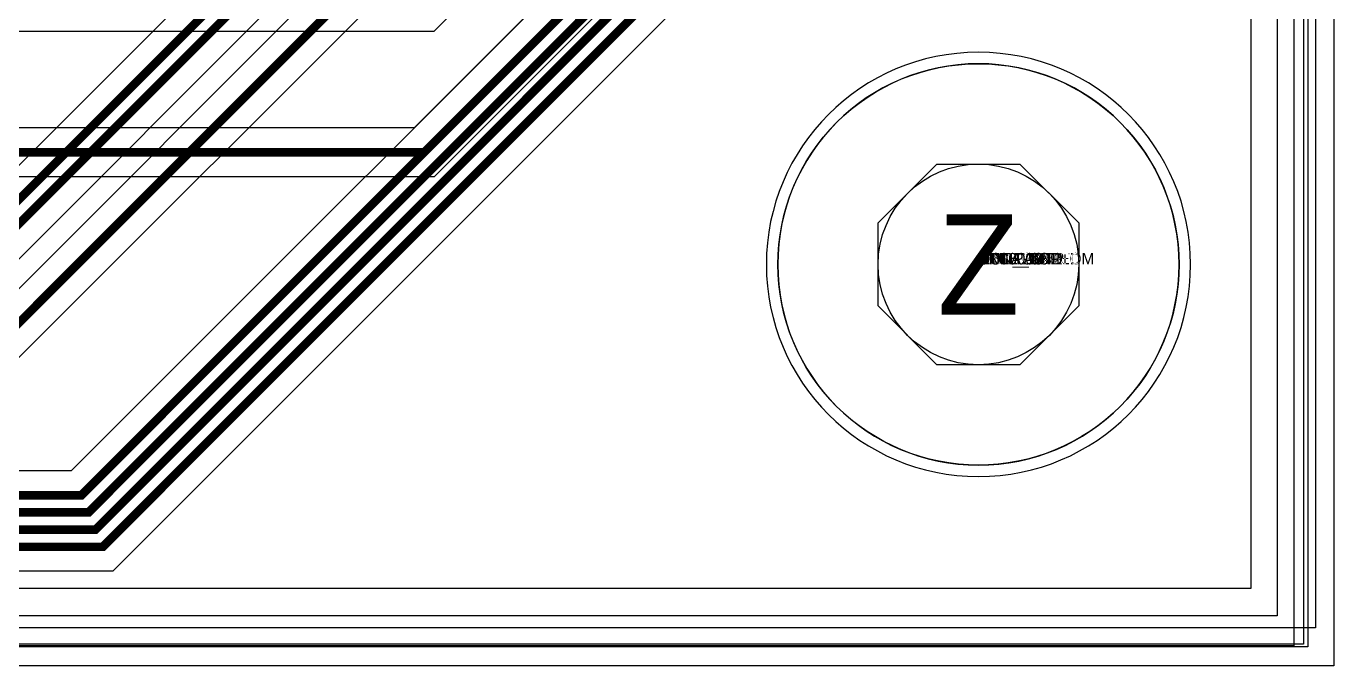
# Model space of a CAD drawing. Extents: x 0 to 323, y 0 to 320.
# Drawn here: x 167.39 to 190.2, y 0 to 11.15 of the extents above; entities that cross this region are included whole.
import ezdxf
from ezdxf.enums import TextEntityAlignment as Align

# ---------------------------------------------------------------- set-up
doc = ezdxf.new("R2010")
doc.units = 0
doc.header["$MEASUREMENT"] = 0
doc.layers.get('0').update_dxf_attribs({"linetype": 'CONTINUOUS'})
for name, color, linetype in [('BOARD_GEOMETRY_OUTLINE', 1, 'CONTINUOUS'), ('CDN_FIGURES', 7, 'CONTINUOUS'), ('ETCH_BOTTOM', 7, 'CONTINUOUS'), ('ETCH_GND', 3, 'CONTINUOUS'), ('ETCH_INT1', 4, 'CONTINUOUS'), ('ETCH_INT2', 5, 'CONTINUOUS'), ('ETCH_PWR', 6, 'CONTINUOUS'), ('ETCH_TOP', 2, 'CONTINUOUS'), ('MANUFACTURING_NCLEGEND-1-6', 8, 'CONTINUOUS'), ('ROUTE_KEEPOUT_ALL', 19, 'CONTINUOUS')]:
    doc.layers.add(name, color=color, linetype=linetype)

# ---------------------------------------------------------------- blocks, each defined once
blk = doc.blocks.new('PAD_INFO')
for tag in ['SHAPE_TYPE', 'PAD_HEIGHT', 'PAD_LAYER', 'PAD_TYPE', 'PAD_WIDTH']:
    blk.add_attdef(tag, (0, 0), '', height=0.2)
at = {"flags": 2}
blk.add_attdef('CDN_TYPE', (0, 0), '', height=0.2, dxfattribs=at)
blk = doc.blocks.new('DRILL_INFO')
at = {"flags": 2}
blk.add_attdef('CDN_TYPE', (0, 0), '', height=0.2, dxfattribs=at)
for tag in ['FSHAPE', 'FCHAR', 'DRILL_HEIGHT', 'DIAMETER', 'PLATED', 'DRILL_WIDTH']:
    blk.add_attdef(tag, (0, 0), '', height=0.2)
blk = doc.blocks.new('HL3500UN')
at = {"layer": 'ETCH_BOTTOM'}
blk.add_circle((0, 0), 1.75, dxfattribs=at)
at = {"layer": 'ETCH_GND'}
blk.add_circle((0, 0), 1.75, dxfattribs=at)
at = {"layer": 'ETCH_INT1'}
blk.add_circle((0, 0), 1.75, dxfattribs=at)
at = {"layer": 'ETCH_INT2'}
blk.add_circle((0, 0), 1.75, dxfattribs=at)
at = {"layer": 'ETCH_PWR'}
blk.add_circle((0, 0), 1.75, dxfattribs=at)
at = {"layer": 'ETCH_TOP'}
blk.add_circle((0, 0), 1.75, dxfattribs=at)
ref = blk.add_blockref('PAD_INFO', (0, 0))
ref.add_attrib('PAD_LAYER', 'ETCH_TOP', (0, 0), dxfattribs={"height": 0.2})
ref.add_attrib('SHAPE_TYPE', 'NULL', (0, 0), dxfattribs={"height": 0.2})
ref.add_attrib('PAD_TYPE', 'ANTIPAD', (0, 0), dxfattribs={"height": 0.2})
ref.add_attrib('PAD_WIDTH', '0.000000', (0, 0), dxfattribs={"height": 0.2})
ref.add_attrib('PAD_HEIGHT', '0.000000', (0, 0), dxfattribs={"height": 0.2})
ref = blk.add_blockref('PAD_INFO', (0, 0))
ref.add_attrib('PAD_LAYER', 'ETCH_GND', (0, 0), dxfattribs={"height": 0.2})
ref.add_attrib('SHAPE_TYPE', 'NULL', (0, 0), dxfattribs={"height": 0.2})
ref.add_attrib('PAD_TYPE', 'ANTIPAD', (0, 0), dxfattribs={"height": 0.2})
ref.add_attrib('PAD_WIDTH', '0.000000', (0, 0), dxfattribs={"height": 0.2})
ref.add_attrib('PAD_HEIGHT', '0.000000', (0, 0), dxfattribs={"height": 0.2})
ref = blk.add_blockref('PAD_INFO', (0, 0))
ref.add_attrib('PAD_LAYER', 'ETCH_INT1', (0, 0), dxfattribs={"height": 0.2})
ref.add_attrib('SHAPE_TYPE', 'NULL', (0, 0), dxfattribs={"height": 0.2})
ref.add_attrib('PAD_TYPE', 'ANTIPAD', (0, 0), dxfattribs={"height": 0.2})
ref.add_attrib('PAD_WIDTH', '0.000000', (0, 0), dxfattribs={"height": 0.2})
ref.add_attrib('PAD_HEIGHT', '0.000000', (0, 0), dxfattribs={"height": 0.2})
ref = blk.add_blockref('PAD_INFO', (0, 0))
ref.add_attrib('PAD_LAYER', 'ETCH_INT2', (0, 0), dxfattribs={"height": 0.2})
ref.add_attrib('SHAPE_TYPE', 'NULL', (0, 0), dxfattribs={"height": 0.2})
ref.add_attrib('PAD_TYPE', 'ANTIPAD', (0, 0), dxfattribs={"height": 0.2})
ref.add_attrib('PAD_WIDTH', '0.000000', (0, 0), dxfattribs={"height": 0.2})
ref.add_attrib('PAD_HEIGHT', '0.000000', (0, 0), dxfattribs={"height": 0.2})
ref = blk.add_blockref('PAD_INFO', (0, 0))
ref.add_attrib('PAD_LAYER', 'ETCH_PWR', (0, 0), dxfattribs={"height": 0.2})
ref.add_attrib('SHAPE_TYPE', 'NULL', (0, 0), dxfattribs={"height": 0.2})
ref.add_attrib('PAD_TYPE', 'ANTIPAD', (0, 0), dxfattribs={"height": 0.2})
ref.add_attrib('PAD_WIDTH', '0.000000', (0, 0), dxfattribs={"height": 0.2})
ref.add_attrib('PAD_HEIGHT', '0.000000', (0, 0), dxfattribs={"height": 0.2})
ref = blk.add_blockref('PAD_INFO', (0, 0))
ref.add_attrib('PAD_LAYER', 'ETCH_BOTTOM', (0, 0), dxfattribs={"height": 0.2})
ref.add_attrib('SHAPE_TYPE', 'NULL', (0, 0), dxfattribs={"height": 0.2})
ref.add_attrib('PAD_TYPE', 'ANTIPAD', (0, 0), dxfattribs={"height": 0.2})
ref.add_attrib('PAD_WIDTH', '0.000000', (0, 0), dxfattribs={"height": 0.2})
ref.add_attrib('PAD_HEIGHT', '0.000000', (0, 0), dxfattribs={"height": 0.2})
ref = blk.add_blockref('PAD_INFO', (0, 0))
ref.add_attrib('PAD_LAYER', 'ETCH_TOP', (0, 0), dxfattribs={"height": 0.2})
ref.add_attrib('SHAPE_TYPE', 'NULL', (0, 0), dxfattribs={"height": 0.2})
ref.add_attrib('PAD_TYPE', 'THERMAL', (0, 0), dxfattribs={"height": 0.2})
ref.add_attrib('PAD_WIDTH', '0.000000', (0, 0), dxfattribs={"height": 0.2})
ref.add_attrib('PAD_HEIGHT', '0.000000', (0, 0), dxfattribs={"height": 0.2})
ref = blk.add_blockref('PAD_INFO', (0, 0))
ref.add_attrib('PAD_LAYER', 'ETCH_GND', (0, 0), dxfattribs={"height": 0.2})
ref.add_attrib('SHAPE_TYPE', 'NULL', (0, 0), dxfattribs={"height": 0.2})
ref.add_attrib('PAD_TYPE', 'THERMAL', (0, 0), dxfattribs={"height": 0.2})
ref.add_attrib('PAD_WIDTH', '0.000000', (0, 0), dxfattribs={"height": 0.2})
ref.add_attrib('PAD_HEIGHT', '0.000000', (0, 0), dxfattribs={"height": 0.2})
ref = blk.add_blockref('PAD_INFO', (0, 0))
ref.add_attrib('PAD_LAYER', 'ETCH_INT1', (0, 0), dxfattribs={"height": 0.2})
ref.add_attrib('SHAPE_TYPE', 'NULL', (0, 0), dxfattribs={"height": 0.2})
ref.add_attrib('PAD_TYPE', 'THERMAL', (0, 0), dxfattribs={"height": 0.2})
ref.add_attrib('PAD_WIDTH', '0.000000', (0, 0), dxfattribs={"height": 0.2})
ref.add_attrib('PAD_HEIGHT', '0.000000', (0, 0), dxfattribs={"height": 0.2})
ref = blk.add_blockref('PAD_INFO', (0, 0))
ref.add_attrib('PAD_LAYER', 'ETCH_INT2', (0, 0), dxfattribs={"height": 0.2})
ref.add_attrib('SHAPE_TYPE', 'NULL', (0, 0), dxfattribs={"height": 0.2})
ref.add_attrib('PAD_TYPE', 'THERMAL', (0, 0), dxfattribs={"height": 0.2})
ref.add_attrib('PAD_WIDTH', '0.000000', (0, 0), dxfattribs={"height": 0.2})
ref.add_attrib('PAD_HEIGHT', '0.000000', (0, 0), dxfattribs={"height": 0.2})
ref = blk.add_blockref('PAD_INFO', (0, 0))
ref.add_attrib('PAD_LAYER', 'ETCH_PWR', (0, 0), dxfattribs={"height": 0.2})
ref.add_attrib('SHAPE_TYPE', 'NULL', (0, 0), dxfattribs={"height": 0.2})
ref.add_attrib('PAD_TYPE', 'THERMAL', (0, 0), dxfattribs={"height": 0.2})
ref.add_attrib('PAD_WIDTH', '0.000000', (0, 0), dxfattribs={"height": 0.2})
ref.add_attrib('PAD_HEIGHT', '0.000000', (0, 0), dxfattribs={"height": 0.2})
ref = blk.add_blockref('PAD_INFO', (0, 0))
ref.add_attrib('PAD_LAYER', 'ETCH_BOTTOM', (0, 0), dxfattribs={"height": 0.2})
ref.add_attrib('SHAPE_TYPE', 'NULL', (0, 0), dxfattribs={"height": 0.2})
ref.add_attrib('PAD_TYPE', 'THERMAL', (0, 0), dxfattribs={"height": 0.2})
ref.add_attrib('PAD_WIDTH', '0.000000', (0, 0), dxfattribs={"height": 0.2})
ref.add_attrib('PAD_HEIGHT', '0.000000', (0, 0), dxfattribs={"height": 0.2})
ref = blk.add_blockref('DRILL_INFO', (0, 0))
ref.add_attrib('DIAMETER', '3.500000', (0, 0), dxfattribs={"height": 0.2})
ref.add_attrib('PLATED', 'NON_PLATED', (0, 0), dxfattribs={"height": 0.2})
ref.add_attrib('FSHAPE', 'OCTAGON', (0, 0), dxfattribs={"height": 0.2})
ref.add_attrib('FCHAR', 'Z', (0, 0), dxfattribs={"height": 0.2})
ref.add_attrib('DRILL_WIDTH', '3.500000', (0, 0), dxfattribs={"height": 0.2})
ref.add_attrib('DRILL_HEIGHT', '3.500000', (0, 0), dxfattribs={"height": 0.2})
ref = blk.add_blockref('PAD_INFO', (0, 0))
ref.add_attrib('PAD_LAYER', 'ETCH_TOP', (0, 0), dxfattribs={"height": 0.2})
ref.add_attrib('SHAPE_TYPE', 'CIRCLE', (0, 0), dxfattribs={"height": 0.2})
ref.add_attrib('PAD_TYPE', 'REGULAR', (0, 0), dxfattribs={"height": 0.2})
ref.add_attrib('PAD_WIDTH', '3.500000', (0, 0), dxfattribs={"height": 0.2})
ref.add_attrib('PAD_HEIGHT', '3.500000', (0, 0), dxfattribs={"height": 0.2})
ref = blk.add_blockref('PAD_INFO', (0, 0))
ref.add_attrib('PAD_LAYER', 'ETCH_GND', (0, 0), dxfattribs={"height": 0.2})
ref.add_attrib('SHAPE_TYPE', 'CIRCLE', (0, 0), dxfattribs={"height": 0.2})
ref.add_attrib('PAD_TYPE', 'REGULAR', (0, 0), dxfattribs={"height": 0.2})
ref.add_attrib('PAD_WIDTH', '3.500000', (0, 0), dxfattribs={"height": 0.2})
ref.add_attrib('PAD_HEIGHT', '3.500000', (0, 0), dxfattribs={"height": 0.2})
ref = blk.add_blockref('PAD_INFO', (0, 0))
ref.add_attrib('PAD_LAYER', 'ETCH_INT1', (0, 0), dxfattribs={"height": 0.2})
ref.add_attrib('SHAPE_TYPE', 'CIRCLE', (0, 0), dxfattribs={"height": 0.2})
ref.add_attrib('PAD_TYPE', 'REGULAR', (0, 0), dxfattribs={"height": 0.2})
ref.add_attrib('PAD_WIDTH', '3.500000', (0, 0), dxfattribs={"height": 0.2})
ref.add_attrib('PAD_HEIGHT', '3.500000', (0, 0), dxfattribs={"height": 0.2})
ref = blk.add_blockref('PAD_INFO', (0, 0))
ref.add_attrib('PAD_LAYER', 'ETCH_INT2', (0, 0), dxfattribs={"height": 0.2})
ref.add_attrib('SHAPE_TYPE', 'CIRCLE', (0, 0), dxfattribs={"height": 0.2})
ref.add_attrib('PAD_TYPE', 'REGULAR', (0, 0), dxfattribs={"height": 0.2})
ref.add_attrib('PAD_WIDTH', '3.500000', (0, 0), dxfattribs={"height": 0.2})
ref.add_attrib('PAD_HEIGHT', '3.500000', (0, 0), dxfattribs={"height": 0.2})
ref = blk.add_blockref('PAD_INFO', (0, 0))
ref.add_attrib('PAD_LAYER', 'ETCH_PWR', (0, 0), dxfattribs={"height": 0.2})
ref.add_attrib('SHAPE_TYPE', 'CIRCLE', (0, 0), dxfattribs={"height": 0.2})
ref.add_attrib('PAD_TYPE', 'REGULAR', (0, 0), dxfattribs={"height": 0.2})
ref.add_attrib('PAD_WIDTH', '3.500000', (0, 0), dxfattribs={"height": 0.2})
ref.add_attrib('PAD_HEIGHT', '3.500000', (0, 0), dxfattribs={"height": 0.2})
ref = blk.add_blockref('PAD_INFO', (0, 0))
ref.add_attrib('PAD_LAYER', 'ETCH_BOTTOM', (0, 0), dxfattribs={"height": 0.2})
ref.add_attrib('SHAPE_TYPE', 'CIRCLE', (0, 0), dxfattribs={"height": 0.2})
ref.add_attrib('PAD_TYPE', 'REGULAR', (0, 0), dxfattribs={"height": 0.2})
ref.add_attrib('PAD_WIDTH', '3.500000', (0, 0), dxfattribs={"height": 0.2})
ref.add_attrib('PAD_HEIGHT', '3.500000', (0, 0), dxfattribs={"height": 0.2})
for tag in ['CDN_TYPE', 'PIN']:
    blk.add_attdef(tag, (0, 0), '', height=0.2)
at = {"flags": 2}
for tag in ['PSTKNAME', 'BBV']:
    blk.add_attdef(tag, (0, 0), '', height=0.2, dxfattribs=at)
blk = doc.blocks.new('F_3500_7CIRC')
at = {"layer": 'ROUTE_KEEPOUT_ALL'}
blk.add_lwpolyline([(0, 3.5, -0.414214), (3.5, 0, -0.414214), (0, -3.5, -0.414214), (-3.5, 0, -0.414214), (0, 3.5)], format="xyb", close=True, dxfattribs=at)
at = {"layer": 'ETCH_TOP'}
ref = blk.add_blockref('HL3500UN', (0, 0), dxfattribs=at)
ref.add_attrib('CDN_TYPE', 'PIN', (0, 0), dxfattribs={"height": 0.2})
at = {"flags": 2}
for tag in ['SYMBOL_TYPE', 'CDN_TYPE', 'REFDES']:
    blk.add_attdef(tag, (0, 0), '', height=0.2, dxfattribs=at)
blk = doc.blocks.new('FIGURE_OCT')
at = {"layer": 'CDN_FIGURES'}
blk.add_lwpolyline([(-0.5, -0.2071), (-0.5, 0.2071), (-0.2071, 0.5), (0.2071, 0.5), (0.5, 0.2071), (0.5, -0.2071), (0.2071, -0.5), (-0.2071, -0.5)], close=True, dxfattribs=at)

msp = doc.modelspace()

# ---------------------------------------------------------------- linework, layer by layer
at = {"layer": 'BOARD_GEOMETRY_OUTLINE'}
msp.add_lwpolyline([(0, 116.6), (0, 118.2), (190.2, 118.2), (190.2, 0), (0, 0), (0, 118.2)], dxfattribs=at)
at = {"layer": 'ETCH_BOTTOM'}
msp.add_lwpolyline([(0.135, 0.375), (0.135, 117.746), (189.669, 117.746), (189.669, 0.375)], close=True, dxfattribs=at)
msp.add_lwpolyline([(184, 10.7, 1), (184, 3.3, 1)], format="xyb", close=True, dxfattribs=at)
at = {"layer": 'ETCH_GND'}
msp.add_lwpolyline([(189.5, 0.35), (0.1, 0.35), (0.1, 117.55), (189.5, 117.55)], close=True, dxfattribs=at)
msp.add_lwpolyline([(187.5, 7, 1), (180.5, 7, 1)], format="xyb", close=True, dxfattribs=at)
at = {"layer": 'ETCH_INT1'}
msp.add_lwpolyline([(189.747, 0.331), (0.416, 0.331), (0.416, 117.577), (189.747, 117.577)], close=True, dxfattribs=at)
msp.add_lwpolyline([(187.5, 7, 1), (180.5, 7, 1)], format="xyb", close=True, dxfattribs=at)
at = {"layer": 'ETCH_INT2'}
msp.add_lwpolyline([(189.88, 0.665), (0.485, 0.665), (0.485, 117.596), (189.88, 117.596)], close=True, dxfattribs=at)
for points, format in [([(107.794, 9.799, 0.15, 0.15, 0), (115.518, 2.075, 0.15, 0.15, 0), (168.724, 2.075, 0.15, 0.15, 0), (180.77, 14.121, 0.15, 0.15, 0), (180.77, 47.526, 0.15, 0.15, 0), (178.886, 49.41, 0.15, 0.15, 0), (178.314, 49.41, 0.15, 0.15, 0), (177.214, 50.51, 0.15, 0.15, 0), (176.23, 50.51, 0.15, 0.15, 0)], "xyseb"), ([(107.718, 11.025, 0.15, 0.15, 0), (116.368, 2.375, 0.15, 0.15, 0), (168.599, 2.375, 0.15, 0.15, 0), (180.47, 14.246, 0.15, 0.15, 0), (180.47, 42.746, 0.15, 0.15, 0), (178.886, 44.33, 0.15, 0.15, 0), (178.314, 44.33, 0.15, 0.15, 0), (177.214, 45.43, 0.15, 0.15, 0), (176.23, 45.43, 0.15, 0.15, 0)], "xyseb"), ([(109.057, 16.105, 0.15, 0.15, 0), (114.892, 16.105, 0.15, 0.15, 0), (127.122, 3.875, 0.15, 0.15, 0), (163.006, 3.875, 0.15, 0.15, 0), (173.6, 14.469, 0.15, 0.15, 0), (173.6, 34.196, 0.15, 0.15, 0), (175.774, 36.37, 0.15, 0.15, 0), (177.33, 36.37, 0.15, 0.15, 0), (178.77, 37.81, 0.15, 0.15, 0)], "xyseb"), ([(107.718, 12.295, 0.15, 0.15, 0), (111.368, 12.295, 0.15, 0.15, 0), (120.988, 2.675, 0.15, 0.15, 0), (168.475, 2.675, 0.15, 0.15, 0), (180.17, 14.37, 0.15, 0.15, 0), (180.17, 32.886, 0.15, 0.15, 0), (178.886, 34.17, 0.15, 0.15, 0), (178.314, 34.17, 0.15, 0.15, 0), (177.214, 35.27, 0.15, 0.15, 0), (176.23, 35.27, 0.15, 0.15, 0)], "xyseb"), ([(115.068, 16.53), (127.298, 4.3), (158.901, 4.3, 0.569164), (158.99, 4.45, -1.683132), (161.01, 4.45, 0.569164), (161.099, 4.3), (161.441, 4.3, 0.569164), (161.53, 4.45, -1.111956), (163.643, 5.325, 0.569037), (163.812, 5.282), (173.175, 14.645), (173.175, 34.372)], "xyb"), ([(164.03, 3.873), (174.875, 14.719), (174.875, 23.154), (175.794, 24.072), (175.824, 24.061, 4.731017), (175.18, 24.704), (175.192, 24.674), (174.198, 23.679, -0.668179), (174.025, 23.751), (174.025, 34.02)], "xyb"), ([(107.769, 13.565, 0.15, 0.15, 0), (110.522, 13.565, 0.15, 0.15, 0), (121.112, 2.975, 0.15, 0.15, 0), (168.351, 2.975, 0.15, 0.15, 0), (179.87, 14.494, 0.15, 0.15, 0), (179.87, 31.63, 0.15, 0.15, 0), (178.77, 32.73, 0.15, 0.15, 0)], "xyseb"), ([(179.445, 26.566), (179.445, 26.194, -0.564928), (179.296, 26.105, 1.660315), (179.296, 24.116, -0.564928), (179.445, 24.026), (179.445, 23.654, -0.564928), (179.296, 23.564, 1.660315), (179.296, 21.576, -0.564928), (179.445, 21.486), (179.445, 21.114, -0.564928), (179.296, 21.024, 1.660315), (179.296, 19.035, -0.564928), (179.445, 18.946), (179.445, 18.574, -0.564928), (179.296, 18.485, 1.660315), (179.296, 16.495, -0.564928), (179.445, 16.406), (179.445, 16.034, -0.564928), (179.296, 15.944, 1.098587), (178.439, 13.875, -0.565325), (178.481, 13.706), (168.175, 3.4), (165.526, 3.4, -0.668179)], "xyb"), ([(176.23, 25.11, 0.15, 0.15, 0), (174.45, 23.33, 0.15, 0.15, 0), (174.45, 14.895, 0.15, 0.15, 0), (163.13, 3.575, 0.15, 0.15, 0), (123.407, 3.575, 0.15, 0.15, 0), (111.532, 15.45, 0.15, 0.15, 0), (108.899, 15.45, 0.15, 0.15, 0), (108.482, 15.867, 0.15, 0.15, 0), (108.482, 16.782, 0.15, 0.15, 0), (108.931, 17.231, 0.15, 0.15, 0), (108.931, 17.375, 0.15, 0.15, 0)], "xyseb"), ([(165.454, 3.573), (175.794, 13.912), (175.824, 13.9, 4.731017), (175.18, 14.544), (175.192, 14.514), (164.379, 3.7)], "xyb"), ([(107.693, 14.835, 0.15, 0.15, 0), (109.677, 14.835, 0.15, 0.15, 0), (121.237, 3.275, 0.15, 0.15, 0), (164.555, 3.275, 0.15, 0.15, 0), (176.23, 14.95, 0.15, 0.15, 0)], "xyseb")]:
    msp.add_lwpolyline(points, format=format, dxfattribs=at)
msp.add_lwpolyline([(181.195, 47.702), (181.195, 13.945), (168.9, 1.65), (115.342, 1.65)], dxfattribs=at)
msp.add_lwpolyline([(187.7, 7, 1), (180.3, 7, 1)], format="xyb", close=True, dxfattribs=at)
at = {"layer": 'ETCH_PWR'}
msp.add_lwpolyline([(0.25, 117.35), (188.75, 117.35), (188.75, 1.35), (58.65, 1.35)], dxfattribs=at)
msp.add_lwpolyline([(184, 10.5, 1), (184, 3.5, 1)], format="xyb", close=True, dxfattribs=at)
at = {"layer": 'ETCH_TOP'}
msp.add_lwpolyline([(189.211, 64.091), (189.211, 0.874), (79.377, 0.874)], dxfattribs=at)
for points, format in [([(121.691, 9.778, 0.15, 0.15, 0), (158.711, 9.778, 0.15, 0.15, 0), (159.534, 8.955, 0.15, 0.15, 0), (174.331, 8.955, 0.15, 0.15, 0), (180.17, 14.794, 0.15, 0.15, 0), (180.17, 37.966, 0.15, 0.15, 0), (179.226, 38.91, 0.15, 0.15, 0), (177.67, 38.91, 0.15, 0.15, 0), (176.23, 40.35, 0.15, 0.15, 0)], "xyseb"), ([(180.595, 38.142), (180.595, 14.618), (174.507, 8.53), (163.421, 8.53, 0.669693), (163.35, 8.357, -2.427924), (161.73, 8.357, 0.669693), (161.659, 8.53), (160.881, 8.53, 0.669693), (160.81, 8.357, -2.634574), (159.286, 8.442, 0.448395), (159.295, 8.593), (158.535, 9.353), (122.976, 9.353)], "xyb")]:
    msp.add_lwpolyline(points, format=format, dxfattribs=at)
for points in [[(163.639, 9.38, -0.569164), (163.55, 9.53, 0.333612), (163.35, 10.896, -0.669693), (163.421, 11.07), (174.507, 11.07), (177.72, 14.283, -0.455399), (177.872, 14.272, 0.157593), (178.439, 13.875, -0.565325), (178.481, 13.706), (174.155, 9.38)], [(184, 10.7, 1), (184, 3.3, 1)]]:
    msp.add_lwpolyline(points, format="xyb", close=True, dxfattribs=at)

# ---------------------------------------------------------------- block references
msp.add_blockref('F_3500_7CIRC', (184, 7))
at = {"layer": 'MANUFACTURING_NCLEGEND-1-6', "xscale": 3.5, "yscale": 3.5}
msp.add_blockref('FIGURE_OCT', (184, 7), dxfattribs=at)

# ---------------------------------------------------------------- texts
at = {"layer": 'MANUFACTURING_NCLEGEND-1-6'}
msp.add_text('Z', height=1.75, dxfattribs=at).set_placement((184, 7), align=Align.MIDDLE_CENTER)

doc.saveas('drawing.dxf')
